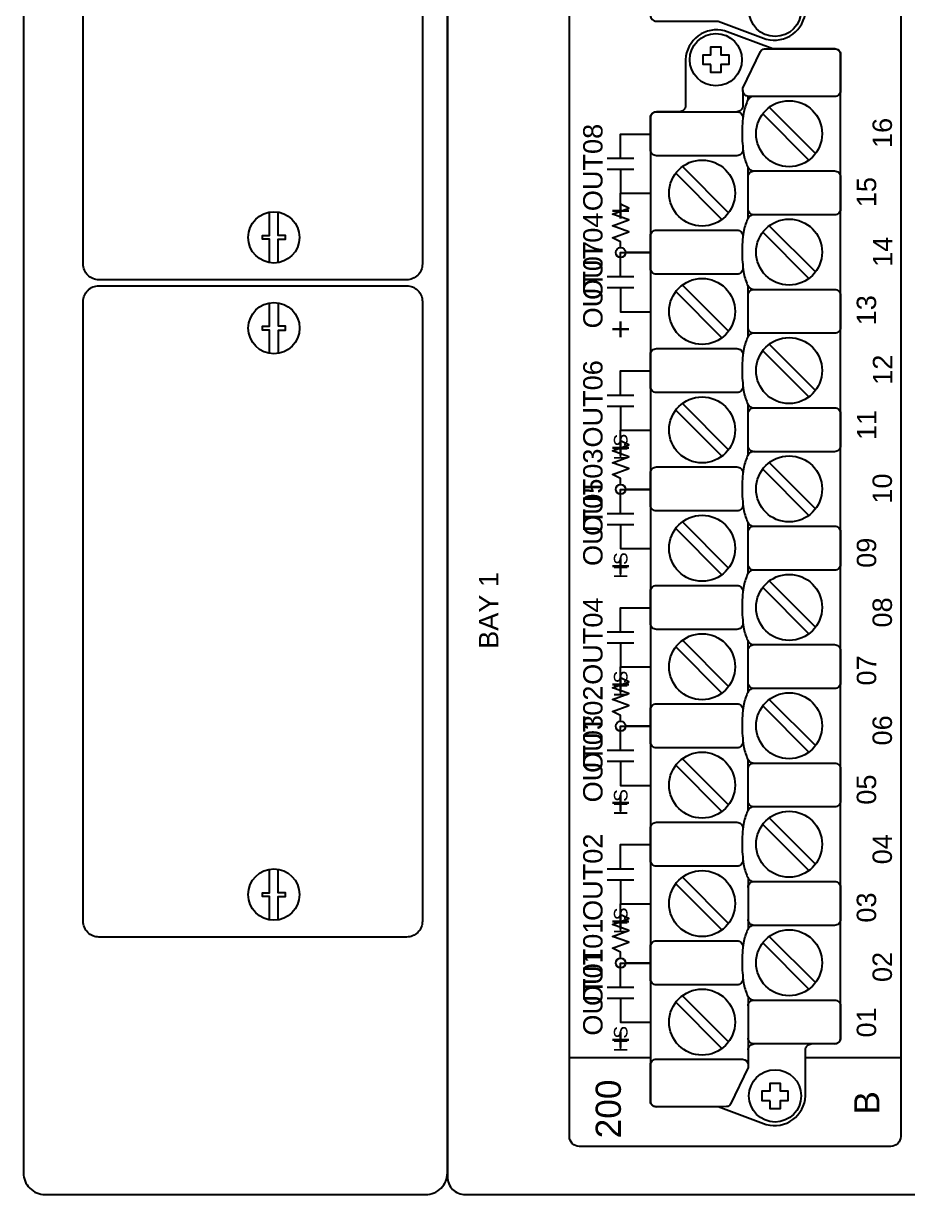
# Model space of a CAD drawing. Extents: x 1 to 47.7, y 0.3 to 34.2.
# Drawn here: x 31.4 to 35.88, y 3.33 to 9.26 of the extents above; entities that cross this region are included whole.
import ezdxf

# ---------------------------------------------------------------- set-up
doc = ezdxf.new("R2010")
doc.units = 0
doc.header["$MEASUREMENT"] = 0
for name, color, linetype in [('4_1__2___8__OPTOISO_IND_LS', 7, 'CONTINUOUS'), ('4_2__7___8__OPTOISO_IND_LS', 7, 'CONTINUOUS'), ('4_3__4___24__OPTOISO_LS_IN', 7, 'CONTINUOUS'), ('4_4__D___24__OPTOISO_LS_IN', 7, 'CONTINUOUS'), ('4_5__8___8__OPTOISO_IND_LS', 7, 'CONTINUOUS'), ('6_0______DWG_', 7, 'CONTINUOUS')]:
    doc.layers.add(name, color=color, linetype=linetype)
doc.styles.add('ARIAL', font='arial.ttf')

msp = doc.modelspace()

# ---------------------------------------------------------------- linework, layer by layer
at = {"layer": '4_1__2___8__OPTOISO_IND_LS'}
for points in [[(34.4235, 8.576), (34.4235, 8.6982), (34.5747, 8.6982)], [(34.356, 8.576), (34.491, 8.576)], [(34.356, 8.5203), (34.491, 8.5203)], [(34.4235, 8.5203), (34.4235, 8.3982), (34.5747, 8.3982)], [(34.4235, 7.976), (34.4235, 8.0982), (34.5747, 8.0982)], [(34.356, 7.976), (34.491, 7.976)], [(34.356, 7.9203), (34.491, 7.9203)], [(34.4235, 7.9203), (34.4235, 7.7982), (34.5747, 7.7982)], [(34.4235, 7.376), (34.4235, 7.4982), (34.5747, 7.4982)], [(34.356, 7.376), (34.491, 7.376)], [(34.356, 7.3203), (34.491, 7.3203)], [(34.4235, 7.3203), (34.4235, 7.1982), (34.5747, 7.1982)], [(34.4235, 6.776), (34.4235, 6.8982), (34.5747, 6.8982)], [(34.356, 6.776), (34.491, 6.776)], [(34.356, 6.7203), (34.491, 6.7203)], [(34.4235, 6.7203), (34.4235, 6.5982), (34.5747, 6.5982)], [(34.4235, 6.176), (34.4235, 6.2982), (34.5747, 6.2982)], [(34.356, 6.176), (34.491, 6.176)], [(34.356, 6.1203), (34.491, 6.1203)], [(34.4235, 6.1203), (34.4235, 5.9982), (34.5747, 5.9982)], [(34.4235, 5.576), (34.4235, 5.6982), (34.5747, 5.6982)], [(34.356, 5.576), (34.491, 5.576)], [(34.356, 5.5203), (34.491, 5.5203)], [(34.4235, 5.5203), (34.4235, 5.3982), (34.5747, 5.3982)], [(34.4235, 4.976), (34.4235, 5.0982), (34.5747, 5.0982)], [(34.356, 4.976), (34.491, 4.976)], [(34.356, 4.9203), (34.491, 4.9203)], [(34.4235, 4.9203), (34.4235, 4.7982), (34.5747, 4.7982)], [(34.4235, 4.376), (34.4235, 4.4982), (34.5747, 4.4982)], [(34.356, 4.376), (34.491, 4.376)], [(34.356, 4.3203), (34.491, 4.3203)], [(34.4235, 4.3203), (34.4235, 4.1982), (34.5747, 4.1982)]]:
    msp.add_lwpolyline(points, dxfattribs=at)
at = {"layer": '4_2__7___8__OPTOISO_IND_LS'}
for points in [[(34.4235, 8.576), (34.4235, 8.6982), (34.5747, 8.6982)], [(34.356, 8.576), (34.491, 8.576)], [(34.356, 8.5203), (34.491, 8.5203)], [(34.4235, 8.5203), (34.4235, 8.3982), (34.5747, 8.3982)], [(34.4235, 7.976), (34.4235, 8.0982), (34.5747, 8.0982)], [(34.356, 7.976), (34.491, 7.976)], [(34.356, 7.9203), (34.491, 7.9203)], [(34.4235, 7.9203), (34.4235, 7.7982), (34.5747, 7.7982)], [(34.4235, 7.376), (34.4235, 7.4982), (34.5747, 7.4982)], [(34.356, 7.376), (34.491, 7.376)], [(34.356, 7.3203), (34.491, 7.3203)], [(34.4235, 7.3203), (34.4235, 7.1982), (34.5747, 7.1982)], [(34.4235, 6.776), (34.4235, 6.8982), (34.5747, 6.8982)], [(34.356, 6.776), (34.491, 6.776)], [(34.356, 6.7203), (34.491, 6.7203)], [(34.4235, 6.7203), (34.4235, 6.5982), (34.5747, 6.5982)], [(34.4235, 6.176), (34.4235, 6.2982), (34.5747, 6.2982)], [(34.356, 6.176), (34.491, 6.176)], [(34.356, 6.1203), (34.491, 6.1203)], [(34.4235, 6.1203), (34.4235, 5.9982), (34.5747, 5.9982)], [(34.4235, 5.576), (34.4235, 5.6982), (34.5747, 5.6982)], [(34.356, 5.576), (34.491, 5.576)], [(34.356, 5.5203), (34.491, 5.5203)], [(34.4235, 5.5203), (34.4235, 5.3982), (34.5747, 5.3982)], [(34.4235, 4.976), (34.4235, 5.0982), (34.5747, 5.0982)], [(34.356, 4.976), (34.491, 4.976)], [(34.356, 4.9203), (34.491, 4.9203)], [(34.4235, 4.9203), (34.4235, 4.7982), (34.5747, 4.7982)], [(34.4235, 4.376), (34.4235, 4.4982), (34.5747, 4.4982)], [(34.356, 4.376), (34.491, 4.376)], [(34.356, 4.3203), (34.491, 4.3203)], [(34.4235, 4.3203), (34.4235, 4.1982), (34.5747, 4.1982)]]:
    msp.add_lwpolyline(points, dxfattribs=at)
at = {"layer": '4_3__4___24__OPTOISO_LS_IN'}
for points in [[(34.4235, 8.576), (34.4235, 8.6982), (34.5747, 8.6982)], [(34.356, 8.576), (34.491, 8.576)], [(34.356, 8.5203), (34.491, 8.5203)], [(34.4235, 8.5203), (34.4235, 8.3982), (34.5747, 8.3982)], [(34.4235, 7.976), (34.4235, 8.0982), (34.5747, 8.0982)], [(34.356, 7.976), (34.491, 7.976)], [(34.356, 7.9203), (34.491, 7.9203)], [(34.4235, 7.9203), (34.4235, 7.7982), (34.5747, 7.7982)], [(34.4235, 7.376), (34.4235, 7.4982), (34.5747, 7.4982)], [(34.356, 7.376), (34.491, 7.376)], [(34.356, 7.3203), (34.491, 7.3203)], [(34.4235, 7.3203), (34.4235, 7.1982), (34.5747, 7.1982)], [(34.4235, 6.776), (34.4235, 6.8982), (34.5747, 6.8982)], [(34.356, 6.776), (34.491, 6.776)], [(34.356, 6.7203), (34.491, 6.7203)], [(34.4235, 6.7203), (34.4235, 6.5982), (34.5747, 6.5982)], [(34.4235, 6.176), (34.4235, 6.2982), (34.5747, 6.2982)], [(34.356, 6.176), (34.491, 6.176)], [(34.356, 6.1203), (34.491, 6.1203)], [(34.4235, 6.1203), (34.4235, 5.9982), (34.5747, 5.9982)], [(34.4235, 5.576), (34.4235, 5.6982), (34.5747, 5.6982)], [(34.356, 5.576), (34.491, 5.576)], [(34.356, 5.5203), (34.491, 5.5203)], [(34.4235, 5.5203), (34.4235, 5.3982), (34.5747, 5.3982)], [(34.4235, 4.976), (34.4235, 5.0982), (34.5747, 5.0982)], [(34.356, 4.976), (34.491, 4.976)], [(34.356, 4.9203), (34.491, 4.9203)], [(34.4235, 4.9203), (34.4235, 4.7982), (34.5747, 4.7982)], [(34.4235, 4.376), (34.4235, 4.4982), (34.5747, 4.4982)], [(34.356, 4.376), (34.491, 4.376)], [(34.356, 4.3203), (34.491, 4.3203)], [(34.4235, 4.3203), (34.4235, 4.1982), (34.5747, 4.1982)]]:
    msp.add_lwpolyline(points, dxfattribs=at)
at = {"layer": '4_4__D___24__OPTOISO_LS_IN'}
for points in [[(34.4235, 8.576), (34.4235, 8.6982), (34.5747, 8.6982)], [(34.356, 8.576), (34.491, 8.576)], [(34.356, 8.5203), (34.491, 8.5203)], [(34.4235, 8.5203), (34.4235, 8.3982), (34.5747, 8.3982)], [(34.4235, 7.976), (34.4235, 8.0982), (34.5747, 8.0982)], [(34.356, 7.976), (34.491, 7.976)], [(34.356, 7.9203), (34.491, 7.9203)], [(34.4235, 7.9203), (34.4235, 7.7982), (34.5747, 7.7982)], [(34.4235, 7.376), (34.4235, 7.4982), (34.5747, 7.4982)], [(34.356, 7.376), (34.491, 7.376)], [(34.356, 7.3203), (34.491, 7.3203)], [(34.4235, 7.3203), (34.4235, 7.1982), (34.5747, 7.1982)], [(34.4235, 6.776), (34.4235, 6.8982), (34.5747, 6.8982)], [(34.356, 6.776), (34.491, 6.776)], [(34.356, 6.7203), (34.491, 6.7203)], [(34.4235, 6.7203), (34.4235, 6.5982), (34.5747, 6.5982)], [(34.4235, 6.176), (34.4235, 6.2982), (34.5747, 6.2982)], [(34.356, 6.176), (34.491, 6.176)], [(34.356, 6.1203), (34.491, 6.1203)], [(34.4235, 6.1203), (34.4235, 5.9982), (34.5747, 5.9982)], [(34.4235, 5.576), (34.4235, 5.6982), (34.5747, 5.6982)], [(34.356, 5.576), (34.491, 5.576)], [(34.356, 5.5203), (34.491, 5.5203)], [(34.4235, 5.5203), (34.4235, 5.3982), (34.5747, 5.3982)], [(34.4235, 4.976), (34.4235, 5.0982), (34.5747, 5.0982)], [(34.356, 4.976), (34.491, 4.976)], [(34.356, 4.9203), (34.491, 4.9203)], [(34.4235, 4.9203), (34.4235, 4.7982), (34.5747, 4.7982)], [(34.4235, 4.376), (34.4235, 4.4982), (34.5747, 4.4982)], [(34.356, 4.376), (34.491, 4.376)], [(34.356, 4.3203), (34.491, 4.3203)], [(34.4235, 4.3203), (34.4235, 4.1982), (34.5747, 4.1982)]]:
    msp.add_lwpolyline(points, dxfattribs=at)
at = {"layer": '4_5__8___8__OPTOISO_IND_LS'}
for points in [[(34.4235, 8.1232), (34.4235, 8.1531), (34.3823, 8.1731), (34.4648, 8.2031), (34.3823, 8.2331), (34.4648, 8.2631), (34.3823, 8.2932), (34.4648, 8.3232), (34.4235, 8.3432), (34.4235, 8.3982), (34.5747, 8.3982)], [(34.4235, 7.976), (34.4235, 8.0732)], [(34.5747, 8.0982), (34.4485, 8.0982)], [(34.356, 7.976), (34.491, 7.976)], [(34.356, 7.9203), (34.491, 7.9203)], [(34.4235, 7.9203), (34.4235, 7.7982), (34.5747, 7.7982)], [(34.4235, 6.9232), (34.4235, 6.9531), (34.3823, 6.9731), (34.4648, 7.0031), (34.3823, 7.0331), (34.4648, 7.0631), (34.3823, 7.0932), (34.4648, 7.1232), (34.4235, 7.1432), (34.4235, 7.1982), (34.5747, 7.1982)], [(34.5747, 6.8982), (34.4485, 6.8982)], [(34.4235, 6.776), (34.4235, 6.8732)], [(34.356, 6.776), (34.491, 6.776)], [(34.356, 6.7203), (34.491, 6.7203)], [(34.4235, 6.7203), (34.4235, 6.5982), (34.5747, 6.5982)], [(34.4235, 5.7232), (34.4235, 5.7531), (34.3823, 5.7731), (34.4648, 5.8031), (34.3823, 5.8332), (34.4648, 5.8632), (34.3823, 5.8932), (34.4648, 5.9232), (34.4235, 5.9432), (34.4235, 5.9982), (34.5747, 5.9982)], [(34.5747, 5.6982), (34.4485, 5.6982)], [(34.4235, 5.576), (34.4235, 5.6732)], [(34.356, 5.576), (34.491, 5.576)], [(34.356, 5.5203), (34.491, 5.5203)], [(34.4235, 5.5203), (34.4235, 5.3982), (34.5747, 5.3982)], [(34.4235, 4.5232), (34.4235, 4.5531), (34.3823, 4.5731), (34.4648, 4.6031), (34.3823, 4.6331), (34.4648, 4.6631), (34.3823, 4.6932), (34.4648, 4.7232), (34.4235, 4.7432), (34.4235, 4.7982), (34.5747, 4.7982)], [(34.4235, 4.376), (34.4235, 4.4732)], [(34.5747, 4.4982), (34.4485, 4.4982)], [(34.356, 4.376), (34.491, 4.376)], [(34.356, 4.3203), (34.491, 4.3203)], [(34.4235, 4.3203), (34.4235, 4.1982), (34.5747, 4.1982)]]:
    msp.add_lwpolyline(points, dxfattribs=at)
for centre in [(34.4235, 8.0982), (34.4235, 6.8982), (34.4235, 5.6982), (34.4235, 4.4982)]:
    msp.add_circle(centre, 0.025, dxfattribs=at)
at = {"layer": '6_0______DWG_'}
for points in [[(31.3953, 20.465), (31.3953, 3.435, 0.414214), (31.5053, 3.325), (33.4353, 3.325, 0.414214), (33.5453, 3.435), (33.5453, 20.465, 0.414214), (33.4353, 20.575), (31.5053, 20.575, 0.414214), (31.3953, 20.465)], [(35.5088, 9.588, 0.414213), (35.5388, 9.618), (35.5389, 14.5998, 0.414214), (35.5089, 14.6298), (35.1959, 14.6298), (34.9511, 14.7207, 0.480048), (34.7529, 14.5757), (34.7529, 14.3415, -0.414214), (34.7229, 14.3115), (34.6047, 14.3115, 0.414212), (34.5747, 14.2815), (34.5747, 14.2815), (34.5747, 9.3004, 0.414215), (34.6047, 9.2704), (34.9175, 9.2705), (35.1623, 9.1796, 0.47859), (35.3608, 9.3246), (35.3608, 9.558, -0.414214), (35.3908, 9.588)], [(35.5088, 4.088, 0.414213), (35.5388, 4.118), (35.5389, 9.0998, 0.414214), (35.5089, 9.1298), (35.1959, 9.1298), (34.9511, 9.2207, 0.480048), (34.7529, 9.0757), (34.7529, 8.8415, -0.414214), (34.7229, 8.8115), (34.6047, 8.8115, 0.414212), (34.5747, 8.7815), (34.5747, 8.7815), (34.5747, 3.8004, 0.414215), (34.6047, 3.7704), (34.9175, 3.7705), (35.1623, 3.6796, 0.47859), (35.3608, 3.8246), (35.3608, 4.058, -0.414214), (35.3908, 4.088)], [(35.0435, 8.9188), (35.0436, 8.8415, -0.414214), (35.0136, 8.8115)], [(35.0916, 8.8888, 0.127742), (35.0762, 8.881, 0.081668), (35.066, 8.8654, 0.0591), (35.0467, 8.8017, 0.034646), (35.0396, 8.7002, 0.03436), (35.0467, 8.5995, 0.0591), (35.066, 8.5358, 0.081668), (35.0762, 8.5202, 0.191033), (35.1001, 8.5116)], [(35.0434, 8.6265), (35.0434, 8.6186, -0.414214), (35.0134, 8.5886), (34.6047, 8.5886, -0.414214), (34.5747, 8.6186), (34.5747, 8.7815, -0.414214), (34.6047, 8.8115), (35.0134, 8.8115, -0.414214), (35.0434, 8.7815), (35.0434, 8.7747)], [(35.0701, 8.4816, -0.414214), (35.1001, 8.5116), (35.5088, 8.5116, -0.414214), (35.5388, 8.4816), (35.5388, 8.3188, -0.414214), (35.5088, 8.2888), (35.1001, 8.2888, -0.414214), (35.0701, 8.3188)], [(35.1001, 8.2895, 0.191033), (35.0762, 8.281, 0.081668), (35.066, 8.2654, 0.0591), (35.0467, 8.2017, 0.034646), (35.0396, 8.1002, 0.03436), (35.0467, 7.9995, 0.0591), (35.066, 7.9358, 0.081668), (35.0762, 7.9201, 0.191033), (35.1001, 7.9116)], [(35.0434, 8.0265), (35.0434, 8.0186, -0.414214), (35.0134, 7.9886), (34.6047, 7.9886, -0.414214), (34.5747, 8.0186), (34.5747, 8.1815, -0.414214), (34.6047, 8.2115), (35.0134, 8.2115, -0.414214), (35.0434, 8.1815), (35.0434, 8.1747)], [(35.0701, 7.8816, -0.414214), (35.1001, 7.9116), (35.5088, 7.9116, -0.414214), (35.5388, 7.8816), (35.5388, 7.7188, -0.414214), (35.5088, 7.6888), (35.1001, 7.6888, -0.414214), (35.0701, 7.7188)], [(35.1001, 7.6895, 0.191033), (35.0762, 7.681, 0.081668), (35.066, 7.6654, 0.0591), (35.0467, 7.6017, 0.034646), (35.0396, 7.5002, 0.03436), (35.0467, 7.3995, 0.0591), (35.066, 7.3358, 0.081668), (35.0762, 7.3201, 0.191033), (35.1001, 7.3116)], [(35.0434, 7.4265), (35.0434, 7.4186, -0.414214), (35.0134, 7.3886), (34.6047, 7.3886, -0.414214), (34.5747, 7.4186), (34.5747, 7.5815, -0.414214), (34.6047, 7.6115), (35.0134, 7.6115, -0.414214), (35.0434, 7.5815), (35.0434, 7.5747)], [(35.0701, 7.2816, -0.414214), (35.1001, 7.3116), (35.5088, 7.3116, -0.414214), (35.5388, 7.2816), (35.5388, 7.1188, -0.414214), (35.5088, 7.0888), (35.1001, 7.0888, -0.414214), (35.0701, 7.1188)], [(35.1001, 7.0895, 0.191033), (35.0762, 7.081, 0.081668), (35.066, 7.0654, 0.0591), (35.0467, 7.0017, 0.034646), (35.0396, 6.9002, 0.03436), (35.0467, 6.7995, 0.0591), (35.066, 6.7358, 0.081668), (35.0762, 6.7201, 0.191033), (35.1001, 6.7116)], [(35.0434, 6.8265), (35.0434, 6.8186, -0.414214), (35.0134, 6.7886), (34.6047, 6.7886, -0.414214), (34.5747, 6.8186), (34.5747, 6.9815, -0.414214), (34.6047, 7.0115), (35.0134, 7.0115, -0.414214), (35.0434, 6.9815), (35.0434, 6.9747)], [(35.0701, 6.6816, -0.414214), (35.1001, 6.7116), (35.5088, 6.7116, -0.414214), (35.5388, 6.6816), (35.5388, 6.5188, -0.414214), (35.5088, 6.4888), (35.1001, 6.4888, -0.414214), (35.0701, 6.5188)], [(35.1001, 6.4895, 0.191033), (35.0762, 6.481, 0.081668), (35.066, 6.4654, 0.0591), (35.0467, 6.4017, 0.034646), (35.0396, 6.3002, 0.03436), (35.0467, 6.1995, 0.0591), (35.066, 6.1358, 0.081668), (35.0762, 6.1201, 0.191033), (35.1001, 6.1116)], [(35.0434, 6.2265), (35.0434, 6.2186, -0.414214), (35.0134, 6.1886), (34.6047, 6.1886, -0.414214), (34.5747, 6.2186), (34.5747, 6.3815, -0.414214), (34.6047, 6.4115), (35.0134, 6.4115, -0.414214), (35.0434, 6.3815), (35.0434, 6.3746)], [(35.0701, 6.0816, -0.414214), (35.1001, 6.1116), (35.5088, 6.1116, -0.414214), (35.5388, 6.0816), (35.5388, 5.9188, -0.414214), (35.5088, 5.8888), (35.1001, 5.8888, -0.414214), (35.0701, 5.9188)], [(35.1001, 5.8895, 0.191033), (35.0762, 5.881, 0.081668), (35.066, 5.8654, 0.0591), (35.0467, 5.8017, 0.034646), (35.0396, 5.7002, 0.03436), (35.0467, 5.5995, 0.0591), (35.066, 5.5358, 0.081668), (35.0762, 5.5201, 0.191033), (35.1001, 5.5116)], [(35.0434, 5.6265), (35.0434, 5.6186, -0.414214), (35.0134, 5.5886), (34.6047, 5.5886, -0.414214), (34.5747, 5.6186), (34.5747, 5.7815, -0.414214), (34.6047, 5.8115), (35.0134, 5.8115, -0.414214), (35.0434, 5.7815), (35.0434, 5.7746)], [(35.0701, 5.4816, -0.414214), (35.1001, 5.5116), (35.5088, 5.5116, -0.414214), (35.5388, 5.4816), (35.5388, 5.3188, -0.414214), (35.5088, 5.2888), (35.1001, 5.2888, -0.414214), (35.0701, 5.3188)], [(35.1001, 5.2895, 0.191033), (35.0762, 5.281, 0.081668), (35.066, 5.2654, 0.0591), (35.0467, 5.2017, 0.034646), (35.0396, 5.1001, 0.03436), (35.0467, 4.9995, 0.0591), (35.066, 4.9357, 0.081668), (35.0762, 4.9201, 0.191033), (35.1001, 4.9116)], [(35.0434, 5.0265), (35.0434, 5.0186, -0.414214), (35.0134, 4.9886), (34.6047, 4.9886, -0.414214), (34.5747, 5.0186), (34.5747, 5.1814, -0.414214), (34.6047, 5.2114), (35.0134, 5.2114, -0.414214), (35.0434, 5.1814), (35.0434, 5.1746)], [(35.0701, 4.8816, -0.414214), (35.1001, 4.9116), (35.5088, 4.9116, -0.414214), (35.5388, 4.8816), (35.5388, 4.7188, -0.414214), (35.5088, 4.6888), (35.1001, 4.6888, -0.414214), (35.0701, 4.7188)], [(35.1001, 4.6888, 0.191033), (35.0762, 4.6802, 0.081668), (35.066, 4.6646, 0.0591), (35.0467, 4.6009, 0.034646), (35.0396, 4.4994, 0.03436), (35.0467, 4.3987, 0.0591), (35.066, 4.335, 0.081668), (35.0762, 4.3194, 0.191033), (35.1001, 4.3108)], [(35.0434, 4.4257), (35.0434, 4.4178, -0.414214), (35.0134, 4.3878), (34.6047, 4.3878, -0.414214), (34.5747, 4.4178), (34.5747, 4.5807, -0.414214), (34.6047, 4.6107), (35.0134, 4.6107, -0.414214), (35.0434, 4.5807), (35.0434, 4.5739)], [(35.0701, 4.3274), (35.0701, 3.9692), (34.9803, 3.7833, -0.241986), (34.9605, 3.7705), (34.6047, 3.7704, -0.422157), (34.5748, 3.7971), (34.5747, 3.9814, -0.414214), (34.6047, 4.0114), (35.0418, 4.0114, -0.390527), (35.0701, 3.9814)], [(35.0701, 4.2808, -0.414214), (35.1001, 4.3108), (35.5088, 4.3108, -0.414214), (35.5388, 4.2808), (35.5388, 4.118, -0.414214), (35.5088, 4.088), (35.1001, 4.088, -0.414214), (35.0701, 4.118)], [(35.0701, 4.058, -0.414214), (35.1001, 4.088)]]:
    msp.add_lwpolyline(points, format="xyb", dxfattribs=at)
for points in [[(39.7653, 20.575), (33.6353, 20.575, 0.414214), (33.5453, 20.485), (33.5453, 3.415, 0.414214), (33.6353, 3.325), (39.7653, 3.325, 0.381966), (39.8547, 3.405), (39.8547, 20.495, 0.381966)], [(34.1637, 3.6192), (34.1637, 20.2795, -0.468367), (34.2237, 20.3295), (35.7937, 20.3295, -0.414132), (35.8437, 20.2795), (35.8437, 3.6192, -0.414214), (35.7937, 3.5692), (34.2137, 3.5692, -0.414287)], [(31.6982, 8.0398), (31.6982, 11.1798, -0.414214), (31.7782, 11.2598), (33.3382, 11.2598, -0.414214), (33.4182, 11.1798), (33.4182, 8.0398, -0.414214), (33.3382, 7.9598), (31.7782, 7.9598, -0.414214)], [(35.5388, 9.1032), (35.5389, 8.9188, -0.414214), (35.5089, 8.8888), (35.0718, 8.8888, -0.390527), (35.0435, 8.9188), (35.0435, 8.9311), (35.1332, 9.117, -0.241514), (35.1532, 9.1298), (35.5089, 9.1298, -0.422157)], [(31.6982, 4.7098), (31.6982, 7.8498, -0.414214), (31.7782, 7.9298), (33.3382, 7.9298, -0.414214), (33.4182, 7.8498), (33.4182, 4.7098, -0.414214), (33.3382, 4.6298), (31.7782, 4.6298, -0.414214)]]:
    msp.add_lwpolyline(points, format="xyb", close=True, dxfattribs=at)
for points in [[(34.8818, 9.0503), (34.8415, 9.0503), (34.8415, 9.1002), (34.8818, 9.1002), (34.8818, 9.1404), (34.9317, 9.1404), (34.9317, 9.1002), (34.9717, 9.1002), (34.9717, 9.0503), (34.9317, 9.0503), (34.9317, 9.0101), (34.8818, 9.0101)], [(35.1819, 3.8), (35.1416, 3.8), (35.1416, 3.85), (35.1819, 3.85), (35.1819, 3.8901), (35.2319, 3.8901), (35.2319, 3.85), (35.2718, 3.85), (35.2718, 3.8), (35.2319, 3.8), (35.2319, 3.7599), (35.1819, 3.7599)]]:
    msp.add_lwpolyline(points, close=True, dxfattribs=at)
for points in [[(35.0694, 8.8891), (35.0694, 8.872)], [(35.144, 8.8006), (35.3782, 8.5664)], [(35.1775, 8.834), (35.4116, 8.5998)], [(34.7031, 8.4999), (34.9372, 8.2657)], [(34.7365, 8.5333), (34.9706, 8.2992)], [(35.0701, 8.273), (35.0701, 8.5282)], [(32.6431, 8.0469), (32.6431, 8.1655), (32.6068, 8.1655), (32.6068, 8.1845), (32.6431, 8.1845), (32.6431, 8.3031)], [(32.6874, 8.0469), (32.6874, 8.1655), (32.7238, 8.1655), (32.7238, 8.1845), (32.6874, 8.1845), (32.6874, 8.3031)], [(35.144, 8.2005), (35.3782, 7.9664)], [(35.1775, 8.234), (35.4116, 7.9998)], [(34.7031, 7.8999), (34.9372, 7.6657)], [(34.7365, 7.9333), (34.9706, 7.6992)], [(35.0701, 7.673), (35.0701, 7.9281)], [(32.6437, 7.5869), (32.6437, 7.7055), (32.6073, 7.7055), (32.6073, 7.7245), (32.6437, 7.7245), (32.6437, 7.8431)], [(32.688, 7.5869), (32.688, 7.7055), (32.7243, 7.7055), (32.7243, 7.7245), (32.688, 7.7245), (32.688, 7.8431)], [(35.144, 7.6005), (35.3782, 7.3664)], [(35.1775, 7.634), (35.4116, 7.3998)], [(34.7031, 7.2999), (34.9372, 7.0657)], [(34.7365, 7.3333), (34.9706, 7.0991)], [(35.0701, 7.073), (35.0701, 7.3281)], [(35.1775, 7.034), (35.4116, 6.7998)], [(35.144, 7.0005), (35.3782, 6.7664)], [(34.7365, 6.7333), (34.9706, 6.4991)], [(35.0701, 6.473), (35.0701, 6.7281)], [(34.7031, 6.6999), (34.9372, 6.4657)], [(35.1775, 6.434), (35.4116, 6.1998)], [(35.144, 6.4005), (35.3782, 6.1664)], [(34.7365, 6.1333), (34.9706, 5.8991)], [(35.0701, 5.873), (35.0701, 6.1281)], [(34.7031, 6.0999), (34.9372, 5.8657)], [(35.1775, 5.834), (35.4116, 5.5998)], [(35.144, 5.8005), (35.3782, 5.5664)], [(34.7365, 5.5333), (34.9706, 5.2991)], [(35.0701, 5.273), (35.0701, 5.5281)], [(34.7031, 5.4999), (34.9372, 5.2657)], [(35.1775, 5.2339), (35.4116, 4.9998)], [(35.144, 5.2005), (35.3782, 4.9664)], [(32.6431, 4.7169), (32.6431, 4.8355), (32.6068, 4.8355), (32.6068, 4.8545), (32.6431, 4.8545), (32.6431, 4.9731)], [(32.6874, 4.7169), (32.6874, 4.8355), (32.7238, 4.8355), (32.7238, 4.8545), (32.6874, 4.8545), (32.6874, 4.9731)], [(34.7365, 4.9333), (34.9706, 4.6991)], [(35.0701, 4.9281), (35.0701, 4.6722)], [(34.7031, 4.8999), (34.9372, 4.6657)], [(35.1775, 4.6332), (35.4116, 4.399)], [(35.144, 4.5998), (35.3782, 4.3656)], [(34.7365, 4.3325), (34.9706, 4.0984)], [(34.7031, 4.2991), (34.9372, 4.0649)], [(34.1637, 4.0192), (34.5747, 4.0192)], [(35.3608, 4.0192), (35.8437, 4.0192)]]:
    msp.add_lwpolyline(points, dxfattribs=at)
for centre, radius in [((35.2067, 9.325), 0.1324), ((34.9066, 9.0752), 0.1324), ((35.2778, 8.7002), 0.1673), ((34.8368, 8.3995), 0.1673), ((32.6653, 8.175), 0.13), ((35.2778, 8.1002), 0.1673), ((34.8368, 7.7995), 0.1673), ((32.6658, 7.715), 0.13), ((35.2778, 7.5002), 0.1673), ((34.8368, 7.1995), 0.1673), ((35.2778, 6.9002), 0.1673), ((34.8368, 6.5995), 0.1673), ((35.2778, 6.3002), 0.1673), ((34.8368, 5.9995), 0.1673), ((35.2778, 5.7002), 0.1673), ((34.8368, 5.3995), 0.1673), ((35.2778, 5.1001), 0.1673), ((32.6653, 4.845), 0.13), ((34.8368, 4.7995), 0.1673), ((35.2778, 4.4994), 0.1673), ((34.8368, 4.1987), 0.1673), ((35.2067, 3.825), 0.1324)]:
    msp.add_circle(centre, radius, dxfattribs=at)

# ---------------------------------------------------------------- texts
at = {"layer": '4_1__2___8__OPTOISO_IND_LS', "style": 'ARIAL'}
for s, p in [('OUT08', (34.3319, 8.3075)), ('OUT07', (34.3319, 7.7137)), ('OUT06', (34.3319, 7.1099)), ('OUT05', (34.3319, 6.5099)), ('OUT04', (34.3319, 5.9077)), ('OUT03', (34.3319, 5.3122)), ('OUT02', (34.3319, 4.7114)), ('OUT01', (34.3319, 4.1303))]:
    msp.add_text(s, height=0.09833, rotation=90, dxfattribs=at).set_placement(p)
at = {"layer": '4_2__7___8__OPTOISO_IND_LS', "style": 'ARIAL'}
for s, height, p in [('OUT08', 0.09833, (34.3319, 8.3075)), ('+', 0.118, (34.4803, 8.2612)), ('OUT07', 0.09833, (34.3319, 7.7137)), ('+', 0.118, (34.4803, 7.6612)), ('OUT06', 0.09833, (34.3319, 7.1099)), ('+', 0.118, (34.4803, 7.0612)), ('OUT05', 0.09833, (34.3319, 6.5099)), ('+', 0.118, (34.4803, 6.4612)), ('OUT04', 0.09833, (34.3319, 5.9077)), ('+', 0.118, (34.4803, 5.8612)), ('OUT03', 0.09833, (34.3319, 5.3122)), ('+', 0.118, (34.4803, 5.2612)), ('OUT02', 0.09833, (34.3319, 4.7114)), ('+', 0.118, (34.4803, 4.6612)), ('OUT01', 0.09833, (34.3319, 4.1303)), ('+', 0.118, (34.4803, 4.0612))]:
    msp.add_text(s, height=height, rotation=90, dxfattribs=at).set_placement(p)
at = {"layer": '4_3__4___24__OPTOISO_LS_IN', "style": 'ARIAL'}
for s, height, p in [('OUT08', 0.09833, (34.3319, 8.3075)), ('OUT07', 0.09833, (34.3319, 7.7137)), ('OUT06', 0.09833, (34.3319, 7.1099)), ('HS', 0.06883, (34.4584, 7.0458)), ('OUT05', 0.09833, (34.3319, 6.5099)), ('HS', 0.06883, (34.4584, 6.4458)), ('OUT04', 0.09833, (34.3319, 5.9077)), ('HS', 0.06883, (34.4584, 5.8458)), ('OUT03', 0.09833, (34.3319, 5.3122)), ('HS', 0.06883, (34.4584, 5.2458)), ('OUT02', 0.09833, (34.3319, 4.7114)), ('HS', 0.06883, (34.4584, 4.6458)), ('OUT01', 0.09833, (34.3319, 4.1303)), ('HS', 0.06883, (34.4584, 4.0458))]:
    msp.add_text(s, height=height, rotation=90, dxfattribs=at).set_placement(p)
at = {"layer": '4_4__D___24__OPTOISO_LS_IN', "style": 'ARIAL'}
for s, p in [('OUT08', (34.3319, 8.3075)), ('OUT07', (34.3319, 7.7137)), ('OUT06', (34.3319, 7.1099)), ('OUT05', (34.3319, 6.5099)), ('OUT04', (34.3319, 5.9077)), ('OUT03', (34.3319, 5.3122)), ('OUT02', (34.3319, 4.7114)), ('OUT01', (34.3319, 4.1303))]:
    msp.add_text(s, height=0.09833, rotation=90, dxfattribs=at).set_placement(p)
at = {"layer": '4_5__8___8__OPTOISO_IND_LS', "style": 'ARIAL'}
for s, p in [('OUT04', (34.3319, 7.8577)), ('OUT03', (34.3319, 6.6622)), ('OUT02', (34.3319, 5.4614)), ('OUT01', (34.3319, 4.2803))]:
    msp.add_text(s, height=0.09833, rotation=90, dxfattribs=at).set_placement(p)
at = {"layer": '6_0______DWG_', "style": 'ARIAL'}
for s, height, p in [('16', 0.09833, (35.7994, 8.6277)), ('15', 0.09833, (35.7194, 8.3277)), ('14', 0.09833, (35.801, 8.0255)), ('13', 0.09833, (35.719, 7.7293)), ('12', 0.09833, (35.801, 7.4279)), ('11', 0.09833, (35.7205, 7.1481)), ('10', 0.09833, (35.7994, 6.8258)), ('09', 0.09833, (35.7194, 6.5005)), ('BAY 1', 0.09833, (33.8033, 6.0902)), ('08', 0.09833, (35.7994, 6.1982)), ('07', 0.09833, (35.7194, 5.9043)), ('06', 0.09833, (35.7994, 5.6005)), ('05', 0.09833, (35.719, 5.3005)), ('04', 0.09833, (35.7994, 4.9984)), ('03', 0.09833, (35.719, 4.7029)), ('02', 0.09833, (35.7994, 4.402)), ('01', 0.09833, (35.719, 4.121)), ('200', 0.12783, (34.4249, 3.61)), ('B', 0.1278, (35.7358, 3.7301))]:
    msp.add_text(s, height=height, rotation=90, dxfattribs=at).set_placement(p)

doc.saveas('drawing.dxf')
